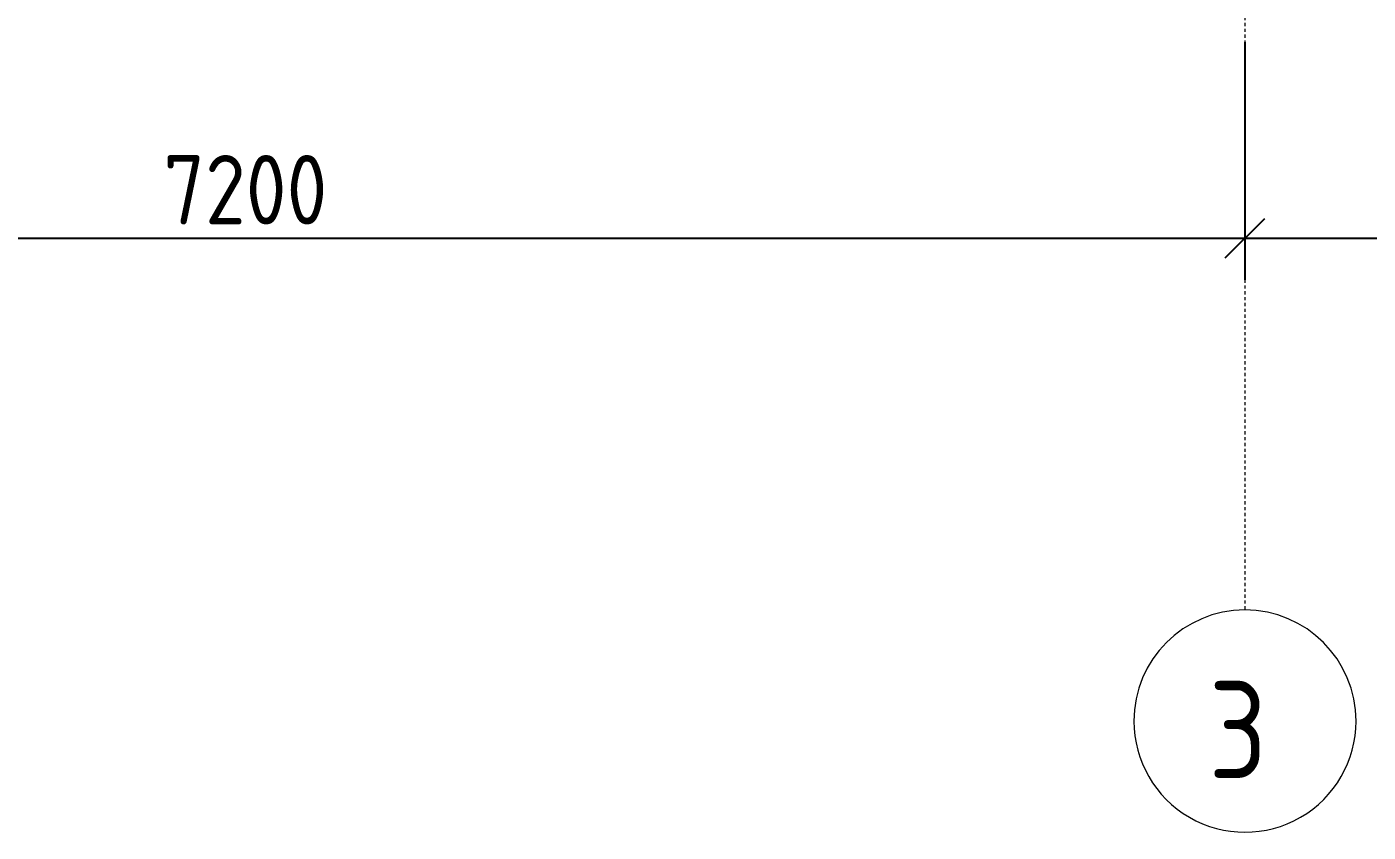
# Model space of a CAD drawing. Header units: millimetres. Extents: x -174154 to -170572, y -111302 to -109817.
# Drawn here: x -174020.52 to -173972.21, y -110966.86 to -110937.87 of the extents above; entities that cross this region are included whole.
import ezdxf

# ---------------------------------------------------------------- set-up
doc = ezdxf.new("R2010")
doc.units = ezdxf.units.MM
doc.linetypes.add('ACAD_ISO02W100', pattern=[15, 12, -3])
doc.linetypes.add('ADSK_Линия сетки', pattern=[21, 12, -3, 3, -3])
doc.layers.get('Defpoints').update_dxf_attribs({"color": 70})
for name, color, linetype, lineweight in [('!Подложка', 252, 'ACAD_ISO02W100', 25), ('Оси', 7, 'Continuous', 9), ('Размеры', 7, 'Continuous', 9)]:
    doc.layers.add(name, color=color, linetype=linetype, lineweight=lineweight)
doc.styles.add('GOST Common', font='GOST Common.ttf', dxfattribs={"width": 0.9, "height": 250})
doc.styles.add('GOST Common_1', font='GOST Common.ttf', dxfattribs={"width": 0.9, "height": 350})
doc.dimstyles.new('ADSK_Проверочный', dxfattribs={"dimscale": 304.8, "dimtxt": 251.428749, "dimasz": 0.463911, "dimexe": 0.492126, "dimexo": 0.492126, "dimgap": 0.164042, "dimtad": 1, "dimdec": 0, "dimdsep": 46, "dimtxsty": 'GOST Common', "dimblk1": 'OBLIQUE', "dimblk2": 'OBLIQUE', "dimsah": 1, "dimcen": 0.09, "dimazin": 0, "dimtfac": 1, "dimtdec": 4, "dimtix": 1, "dimtmove": 0, "dimatfit": 3, "dimfxl": 1, "dimtvp": 1, "dimtolj": 1, "dimtzin": 0, "dimarcsym": 2})

# ---------------------------------------------------------------- blocks, each defined once
blk = doc.blocks.new('Ось сетки - D8-4846-В_АР_ПЭ_03 Этаж')
at = {"layer": 'Оси', "lineweight": 18}
for start, end in [(360, 180), (180, 360)]:
    blk.add_arc((0, 0), 4, start, end, dxfattribs=at)
blk = doc.blocks.new('_Oblique')
at = {"color": 0, "linetype": 'ByBlock', "lineweight": -2}
blk.add_line((-0.5, -0.5), (0.5, 0.5), dxfattribs=at)
blk = doc.blocks.new('*D531')
at = {"layer": 'Defpoints', "color": 0, "transparency": 16777216}
for p in [(7830, 0), (15030, 0), (15030, -856.8)]:
    blk.add_point(p, dxfattribs=at)
at = {"layer": 'Размеры', "color": 0, "lineweight": -2, "transparency": 16777216}
for p, q in [((7830, -150), (7830, -1006.8)), ((15030, -150), (15030, -1006.8)), ((7830, -856.8), (15030, -856.8))]:
    blk.add_line(p, q, dxfattribs=at)
at = {"layer": 'Размеры', "color": 0, "lineweight": -2, "transparency": 16777216, "xscale": 141.4, "yscale": 141.4, "zscale": 141.4, "rotation": 180}
blk.add_blockref('_Oblique', (7830, -856.8), dxfattribs=at)
at = {"layer": 'Размеры', "color": 0, "lineweight": -2, "transparency": 16777216, "xscale": 141.4, "yscale": 141.4, "zscale": 141.4}
blk.add_blockref('_Oblique', (15030, -856.8), dxfattribs=at)
at = {"layer": 'Размеры', "color": 0, "transparency": 16777216, "insert": (11430, -681.8), "char_height": 250, "width": 756.843, "attachment_point": 5, "style": 'GOST Common'}
blk.add_mtext('\\A1;7200', dxfattribs=at)
blk = doc.blocks.new('*D535')
at = {"layer": 'Defpoints', "color": 0, "transparency": 16777216}
for p in [(15030, 0), (22230, 0), (22230, -856.8)]:
    blk.add_point(p, dxfattribs=at)
at = {"layer": 'Размеры', "color": 0, "lineweight": -2, "transparency": 16777216}
for p, q in [((15030, -150), (15030, -1006.8)), ((22230, -150), (22230, -1006.8)), ((15030, -856.8), (22230, -856.8))]:
    blk.add_line(p, q, dxfattribs=at)
at = {"layer": 'Размеры', "color": 0, "lineweight": -2, "transparency": 16777216, "xscale": 141.4, "yscale": 141.4, "zscale": 141.4, "rotation": 180}
blk.add_blockref('_Oblique', (15030, -856.8), dxfattribs=at)
at = {"layer": 'Размеры', "color": 0, "lineweight": -2, "transparency": 16777216, "xscale": 141.4, "yscale": 141.4, "zscale": 141.4}
blk.add_blockref('_Oblique', (22230, -856.8), dxfattribs=at)
at = {"layer": 'Размеры', "color": 0, "transparency": 16777216, "insert": (18630, -681.8), "char_height": 250, "width": 756.843, "attachment_point": 5, "style": 'GOST Common'}
blk.add_mtext('\\A1;7200', dxfattribs=at)
blk = doc.blocks.new('A$C7b4e20c5')
at = {"layer": 'Оси', "linetype": 'ADSK_Линия сетки'}
blk.add_line((15030, 16592.9), (15030, -2195), dxfattribs=at)
at = {"layer": 'Оси', "lineweight": 18, "xscale": 99.99999999999993, "yscale": 99.99999999999993, "zscale": 99.99999999999993, "rotation": 180}
blk.add_blockref('Ось сетки - D8-4846-В_АР_ПЭ_03 Этаж', (15030, -2595), dxfattribs=at)
at = {"layer": 'Оси', "insert": (14898.7, -2451.1), "char_height": 350, "width": 266.962, "attachment_point": 1, "style": 'GOST Common_1'}
blk.add_mtext('\\fGOST Common|b0|i0|c204|p34|;\\W.9;3', dxfattribs=at)
at = {"layer": 'Размеры'}
for base, p1, p2, override, picture, middle in [((15030, -856.8), (7830, 0), (15030, 0), {"dimpost": '<>', "dimfxl": 7199.999873}, '*D531', (11430, -681.8)), ((22230, -856.8), (15030, 0), (22230, 0), {"dimpost": '<>', "dimfxl": 7200}, '*D535', (18630, -681.8))]:
    dim = blk.add_linear_dim(base=base, p1=p1, p2=p2, dimstyle='ADSK_Проверочный', override=override, dxfattribs=at)
    dim.commit()
    dim.dimension.update_dxf_attribs({"geometry": picture, "text_midpoint": middle})

msp = doc.modelspace()

# ---------------------------------------------------------------- block references
at = {"layer": '!Подложка', "ltscale": 20, "xscale": 0.01, "yscale": 0.01, "zscale": 0.01}
msp.add_blockref('A$C7b4e20c5', (-174126.95, -110936.912), dxfattribs=at)

doc.saveas('drawing.dxf')
